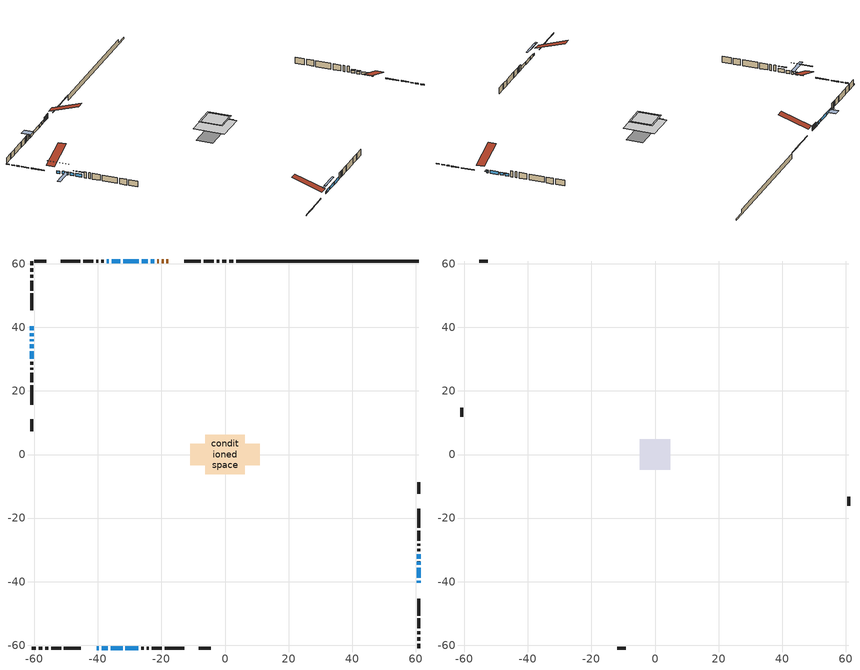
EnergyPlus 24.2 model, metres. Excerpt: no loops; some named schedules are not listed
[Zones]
conditioned space
 floor adiabatic (AdiabaticFloorConstruction): -6.27,-6.27 -6.27,6.27 6.27,6.27 6.27,-6.27 z0.97
 floor foundation (Slab1 construction): -10.91,-3.41 -10.91,3.41 10.91,3.41 10.91,-3.41 z-1.19
 wall outside (RimJoist1 construction): 2.65,60.89 1.31,60.89 / -60.89,-60.89 -59.54,-60.89 / -60.89,60.89 -60.89,59.54 / 60.89,-60.89 60.89,-59.54 z0.97:1.27
 wall outside (RimJoist2 construction): 0.38,60.89 -0.8,60.89 / -58.61,-60.89 -57.43,-60.89 / -60.89,58.61 -60.89,57.43 / 60.89,-58.61 60.89,-57.43 z0.97:1.27
 wall outside (RimJoist3 construction): -1.73,60.89 -2.67,60.89 / -56.5,-60.89 -55.56,-60.89 / -60.89,56.5 -60.89,55.56 / 60.89,-56.5 60.89,-55.56 z0.97:1.27
 wall outside (RimJoist4 construction): -3.6,60.89 -6.63,60.89 / -54.63,-60.89 -51.6,-60.89 / -60.89,54.63 -60.89,51.6 / 60.89,-54.63 60.89,-51.6 z0.97:1.27
 wall outside (RimJoist5 construction): -7.56,60.89 -12.81,60.89 / -50.67,-60.89 -45.43,-60.89 / -60.89,50.67 -60.89,45.43 / 60.89,-50.67 60.89,-45.43 z0.97:1.27
 wall outside (AdiabaticWallConstruction 1): -17.88,60.89 -18.42,60.89 / -19.35,60.89 -19.89,60.89 / -20.81,60.89 -21.35,60.89 z0.97:3
 wall outside (AdiabaticWallConstruction): 60.89,-40.35 60.89,-39.74 / -40.35,-60.89 -39.74,-60.89 / -60.89,36.28 -60.89,35.67 z0.97:1.89; -22.28,60.89 -23.43,60.89 / -24.36,60.89 -26.17,60.89 / -27.1,60.89 -32.07,60.89 / 60.89,-38.81 60.89,-35.66 / -60.89,38.12 -60.89,37.21 / -35.95,-60.89 -32.24,-60.89 / -60.89,34.74 -60.89,33.43 / -31.31,-60.89 -27.26,-60.89 z0.97:2.19; -38.81,-60.89 -36.88,-60.89 z0.97:2.09; -60.89,40.35 -60.89,39.05 / -33,60.89 -35.59,60.89 z0.97:1.91; -36.52,60.89 -37.21,60.89 z0.97:1.81; 60.89,-34.74 60.89,-33.67 / 60.89,-32.74 60.89,-31.42 z0.97:1.99; -60.89,32.5 -60.89,30.06 z0.97:2.34
 wall outside (Wall1 construction): -38.14,60.89 -38.98,60.89 / -26.33,-60.89 -25.49,-60.89 / -60.89,29.13 -60.89,28.3 / 60.89,-30.49 60.89,-29.65 z0.97:3.41
 wall outside (Wall2 construction): -39.9,60.89 -40.55,60.89 / -24.57,-60.89 -23.92,-60.89 / -60.89,27.37 -60.89,26.72 / 60.89,-28.72 60.89,-28.08 z0.97:3.41
 wall outside (Wall3 construction): -41.47,60.89 -44.58,60.89 / -23,-60.89 -19.89,-60.89 / -60.89,25.8 -60.89,22.69 / 60.89,-27.15 60.89,-24.05 z0.97:3.41
 wall outside (Wall4 construction): -45.51,60.89 -51.63,60.89 / -18.96,-60.89 -12.84,-60.89 / -60.89,21.76 -60.89,15.64 / 60.89,-23.12 60.89,-16.99 z0.97:3.41
 wall outside (Wall7 construction): -56.25,60.89 -59.96,60.89 / -8.22,-60.89 -4.51,-60.89 / -60.89,11.02 -60.89,7.31 / 60.89,-12.37 60.89,-8.67 z0.97:3.41
 wall foundation (FoundationWall1 construction): 3.58,60.89,-1.19 3.58,60.89,0.97 55.16,60.89,0.97 55.16,60.89,-0.53 60.89,60.89,-0.53 60.89,60.89,-1.19
 window (WindowConstruction 10): 60.89,-40.35 60.89,-39.74 z0.97:1.88
 window (WindowConstruction 7): -22.28,60.89 -23.43,60.89 z0.97:2.19
 window (WindowConstruction 8): -24.36,60.89 -26.17,60.89 z0.97:2.19
 window (WindowConstruction 9): -27.1,60.89 -32.07,60.89 z0.97:2.19
 window (WindowConstruction 17): -40.35,-60.89 -39.74,-60.89 z0.97:1.88
 window (WindowConstruction 12): -38.81,-60.89 -36.88,-60.89 z0.97:2.09
 window (WindowConstruction 13): -60.89,40.35 -60.89,39.05 z0.97:1.91
 window (WindowConstruction 14): -33,60.89 -35.59,60.89 z0.97:1.91
 window (WindowConstruction): 60.89,-38.81 60.89,-35.66 z0.97:2.19
 window (WindowConstruction 15): -36.52,60.89 -37.21,60.89 z0.97:1.81
 window (WindowConstruction 16): -60.89,38.12 -60.89,37.21 z0.97:2.19
 window (WindowConstruction 1): -35.95,-60.89 -32.24,-60.89 z0.97:2.19
 window (WindowConstruction 11): -60.89,36.28 -60.89,35.67 z0.97:1.88
 window (WindowConstruction 2): 60.89,-34.74 60.89,-33.67 z0.97:1.98
 window (WindowConstruction 3): 60.89,-32.74 60.89,-31.42 z0.97:1.98
 window (WindowConstruction 4): -60.89,34.74 -60.89,33.43 z0.97:2.19
 window (WindowConstruction 5): -60.89,32.5 -60.89,30.06 z0.97:2.34
 window (WindowConstruction 6): -31.31,-60.89 -27.26,-60.89 z0.97:2.19
 door (Door): -17.88,60.89 -18.42,60.89 z0.97:3
 door (Door 1): -19.35,60.89 -19.88,60.89 z0.97:3
 door (Door 2): -20.81,60.89 -21.35,60.89 z0.97:3
 ceiling adiabatic (AdiabaticFloorConstruction): 6.27,-6.27 6.27,6.27 -6.27,6.27 -6.27,-6.27 z0.97
attic - vented
 floor to conditioned space (Floor1 construction Reversed): -4.11,-4.11 -4.11,4.11 4.11,4.11 4.11,-4.11 z3.41
 floor to conditioned space (Floor2 construction Reversed): -4.74,-4.74 -4.74,4.74 4.74,4.74 4.74,-4.74 z3.41
 wall outside (Wall5 construction): -52.56,60.89 -55.32,60.89 / -11.91,-60.89 -9.15,-60.89 / -60.89,14.71 -60.89,11.95 / 60.89,-16.07 60.89,-13.3 z0.97:3.41
 roof outside (Roof1 construction): -16.96,60.89,3.41 -16.96,48.66,7.48 -13.73,48.66,7.48 -13.73,60.89,3.41; -41.28,-60.89,3.41 -41.28,-48.66,7.48 -44.5,-48.66,7.48 -44.5,-60.89,3.41; -60.89,41.28,3.41 -48.66,41.28,7.48 -48.66,44.5,7.48 -60.89,44.5,3.41; 60.89,-41.28,3.41 48.66,-41.28,7.48 48.66,-44.5,7.48 60.89,-44.5,3.41
shading: 60.89,-39.59 60.89,-40.5 62.25,-40.5 62.25,-39.59 z2.03; -36.69,-60.89 -43.4,-60.89 -43.4,-61.49 -36.69,-61.49 z4.94; -33.82,-60.89 -41.86,-60.89 -41.86,-61.49 -33.82,-61.49 z5.14; -60.89,35.39 -60.89,44.01 -61.18,44.01 -61.18,35.39 z5.57; -35.74,60.89 -32.85,60.89 -32.85,64.55 -35.74,64.55 z2.06; -37.36,60.89 -36.37,60.89 -36.37,62.1 -37.36,62.1 z1.96; -60.89,35.37 -60.89,36.58 -69.72,36.58 -69.72,35.37 z2.18; 60.89,-33.52 60.89,-34.88 61.49,-34.88 61.49,-33.52 z2.13; 60.89,-31.27 60.89,-32.89 61.49,-32.89 61.49,-31.27 z2.13; -60.89,29.15 -60.89,33.41 -61.18,33.41 -61.18,29.15 z3.25
[Building]
Building 1: Terrain=Suburbs
[Site:Location]
Halifax Intl AP_NS: Latitude {deg}=44.88; Longitude {deg}=-63.51; Time Zone {hr}=-4; Elevation {m}=145; Keep Site Location Information=Yes
[Site:GroundTemperature:Shallow]
3.15511, 1.33576, 1.19006, 2.05344, 5.51939, 8.9692, 11.96, 13.8546, 14.0156, 12.4746, 9.56009, 6.2161
[Site:WaterMainsTemperature]
Calculation Method=Schedule; Temperature Schedule=mains temperature schedule
[Material] Roughness=Rough; Thermal Absorptance=0.9
Name | Thickness {m} | Conductivity {W/m-K} | Density {kg/m3} | Specific Heat {J/kg-K} | Solar Absorptance | Visible Absorptance
asphalt or fiberglass shingles | 0.00635 | 0.162714 | 1121.4 | 1465.45 | 0.4 | 0.4
ceiling loosefill ins | 0.0846667 | 0.0480833 | 16.02 | 1046.75 | 0.7 | 0.7
ceiling stud and cavity | 0.1397 | 0.0846715 | 65.682 | 1177.47 | 0.7 | 0.7
ceiling stud and cavity 1 | 0.1397 | 0.0922525 | 65.682 | 1177.47 | 0.7 | 0.7
concrete 4.0 in. | 0.1016 | 1.803125 | 2242.8 | 837.4 | 0.7 | 0.7
concrete 8.0 in. | 0.2032 | 1.803125 | 2242.8 | 837.4 | 0.7 | 0.7
door material | 0.04445 | 0.053851 | 512.64 | 1214.23 | 0.7 | 0.7
exterior vertical ins | 0.0146022 | 0.029427 | 32.04 | 1214.23 | 0.7 | 0.7
floor covering | 0.0127 | 0.0433444 | 54.468 | 1339.84 | 0.6 | 0.6
floor rigid ins; wall rigid ins 1 | 0.512978 | 0.029427 | 32.04 | 1214.23 | 0.7 | 0.7
floor stud and cavity | 0.1397 | 1.75129 | 37.0049 | 1207.88 | 0.7 | 0.7
furniture material conditioned space 1 | 0.1524 | 0.115458 | 640.8 | 1214.23 | 0.6 | 0.6
gypsum board | 0.0127 | 0.160291 | 801 | 837.4 | 0.6 | 0.6
gypsum board 1 | 0.0127 | 0.160291 | 801 | 837.4 | 0.7 | 0.7
osb sheathing 0.5 in. | 0.0127 | 0.115458 | 512.64 | 1214.23 | 0.7 | 0.7
osb sheathing 0.75 in. | 0.01905 | 0.115458 | 512.64 | 1214.23 | 0.7 | 0.7
osb sheathing 2.0 in. | 0.0508 | 0.115458 | 512.64 | 1214.23 | 0.7 | 0.7
rim joist rigid ins; wall rigid ins | 0.051816 | 0.029427 | 32.04 | 1214.23 | 0.7 | 0.7
rim joist stud and cavity | 0.0508 | 0.0342808 | 125.044 | 1163.47 | 0.6 | 0.6
rim joist stud and cavity 1 | 0.0508 | 0.031271 | 125.044 | 1163.47 | 0.6 | 0.6
rim joist stud and cavity 2 | 0.0508 | 0.0293316 | 125.044 | 1163.47 | 0.6 | 0.6
rim joist stud and cavity 3 | 0.0508 | 0.0340783 | 125.044 | 1163.47 | 0.6 | 0.6
rim joist stud and cavity 4 | 0.0508 | 0.169129 | 125.044 | 1163.47 | 0.6 | 0.6
slab rigid ins | 0.00134773 | 0.029427 | 32.04 | 1214.23 | 0.7 | 0.7
wall stud and cavity | 0.1397 | 0.0933394 | 139.0536 | 1170.24 | 0.7 | 0.7
wall stud and cavity 1 | 0.1397 | 0.0870893 | 139.0536 | 1170.24 | 0.7 | 0.7
wall stud and cavity 2 | 0.1397 | 0.0995464 | 139.0536 | 1170.24 | 0.7 | 0.7
wall stud and cavity 3 | 0.1397 | 0.0770275 | 139.0536 | 1170.24 | 0.7 | 0.7
wall stud and cavity 4 | 0.0889 | 6.1454 | 50.32683 | 1063.81 | 0.6 | 0.6
wall stud and cavity 5 | 0.1397 | 0.565607 | 139.0536 | 1170.24 | 0.7 | 0.7
wall stud and cavity 6 | 0.0889 | 0.380278 | 52.3479 | 1209.89 | 0.7 | 0.7
wall stud and cavity 7 | 0.0889 | 0.391764 | 83.0341 | 1211.67 | 0.7 | 0.7
wood siding | 0.0254 | 0.102417 | 544.68 | 1172.36 | 0.4 | 0.4
wood siding 1 | 0.00254 | 0.102417 | 544.68 | 1172.36 | 0.4 | 0.4
wood siding 2; wood siding 3; wood siding 4 | 0.0254 | 0.102417 | 544.68 | 1172.36 | 0.7 | 0.7
[WindowMaterial:SimpleGlazingSystem]
Name | U-Factor {W/m2-K} | Solar Heat Gain Coefficient
WindowMaterial | 2.88329 | 0.7
WindowMaterial 1 | 2.87818 | 0.7
WindowMaterial 10 | 2.97868 | 0.61
WindowMaterial 11 | 3.0383 | 0.46
WindowMaterial 12 | 2.779381 | 0.54
WindowMaterial 13 | 2.78052 | 0.55
WindowMaterial 14 | 3.16208 | 0.59
WindowMaterial 15 | 2.78165 | 0.58
WindowMaterial 2 | 3.00537 | 0.54
WindowMaterial 3 | 2.98492 | 0.56
WindowMaterial 4 | 2.975272 | 0.57
WindowMaterial 5 | 2.92871 | 0.63
WindowMaterial 6 | 2.912814 | 0.63
WindowMaterial 7 | 2.9395 | 0.6
WindowMaterial 8 | 2.91679 | 0.63
WindowMaterial 9 | 2.887263 | 0.64
[Construction]
AdiabaticFloorConstruction: floor stud and cavity, floor rigid ins, osb sheathing 0.75 in., floor covering
AdiabaticWallConstruction: wood siding 3, wall rigid ins 1, wall stud and cavity 6, gypsum board
AdiabaticWallConstruction 1: wood siding 4, wall rigid ins 1, wall stud and cavity 6, gypsum board
Door; Door 1; Door 2: door material
Floor1 construction Reversed: gypsum board, ceiling stud and cavity, ceiling loosefill ins
Floor2 construction Reversed: gypsum board, ceiling stud and cavity 1, ceiling loosefill ins
FoundationWall1 construction: concrete 8.0 in., gypsum board 1
furniture construction conditioned space 1: furniture material conditioned space 1
PartitionWallConstruction: gypsum board, wall stud and cavity 7, gypsum board
RimJoist1 construction: wood siding 2, osb sheathing 2.0 in., rim joist stud and cavity
RimJoist2 construction: wood siding 2, osb sheathing 2.0 in., rim joist stud and cavity 1
RimJoist3 construction: wood siding 2, osb sheathing 2.0 in., rim joist stud and cavity 2
RimJoist4 construction: wood siding 2, osb sheathing 2.0 in., rim joist stud and cavity 3
RimJoist5 construction: wood siding 2, rim joist rigid ins, osb sheathing 2.0 in., rim joist stud and cavity 4
Roof1 construction: asphalt or fiberglass shingles
Slab1 construction: slab rigid ins, concrete 4.0 in.
Wall1 construction: wood siding, osb sheathing 0.5 in., wall stud and cavity, gypsum board
Wall2 construction: wood siding, osb sheathing 0.5 in., wall stud and cavity 1, gypsum board
Wall3 construction: wood siding, osb sheathing 0.5 in., wall stud and cavity 2, gypsum board
Wall4 construction: wood siding, osb sheathing 0.5 in., wall stud and cavity 3, gypsum board
Wall5 construction: wood siding 1, wall stud and cavity 4
Wall7 construction: wood siding, wall rigid ins, osb sheathing 0.5 in., wall stud and cavity 5, gypsum board
WindowConstruction: WindowMaterial
WindowConstruction 1: WindowMaterial 1
WindowConstruction 10; WindowConstruction 17: WindowMaterial 10
WindowConstruction 11: WindowMaterial 11
WindowConstruction 12: WindowMaterial 12
WindowConstruction 13; WindowConstruction 14: WindowMaterial 13
WindowConstruction 15: WindowMaterial 14
WindowConstruction 16: WindowMaterial 15
WindowConstruction 2: WindowMaterial 2
WindowConstruction 3: WindowMaterial 3
WindowConstruction 4: WindowMaterial 4
WindowConstruction 5: WindowMaterial 5
WindowConstruction 6: WindowMaterial 6
WindowConstruction 7: WindowMaterial 7
WindowConstruction 8: WindowMaterial 8
WindowConstruction 9: WindowMaterial 9
[Zone] Multiplier=1; Part of Total Floor Area=Yes
Name | Volume {m3}
attic - vented | 104.147
conditioned space | 745.1
[Space]
Name | Zone | Volume {m3}
attic - vented 1 | attic - vented | 104.147
conditioned space 1 | conditioned space | 745.1
[ZoneInfiltration:EffectiveLeakageArea]
infil attic - vented 1: Zone or Space=attic - vented 1; Schedule=Always On Discrete; Effective Air Leakage Area {cm2}=5640.72; Stack Coefficient=0.000452872; Wind Coefficient=1.43783e-05
[ZoneMixing]
whole house fan mix: Zone or Space=attic - vented; Schedule=Always On Continuous; Design Flow Rate Calculation Method=Flow/Zone; Design Flow Rate {m3/s}=0; Source Zone or Space=conditioned space
[SurfaceProperty:ExposedFoundationPerimeter]
Slab1: Exposed Perimeter Calculation Method=TotalExposedPerimeter; Total Exposed Perimeter {m}=57.302
[InternalMass] Zone or ZoneList=conditioned space; Space or SpaceList=conditioned space 1
Name | Construction | Surface Area {m2}
furniture mass conditioned space 1 | furniture construction conditioned space 1 | 122.568
partition wall mass | PartitionWallConstruction | 306.42
[Lights]
interior lighting: Zone or ZoneList or Space or SpaceList=conditioned space 1; Schedule=interior lighting schedule; Design Level Calculation Method=LightingLevel; Lighting Level {W}=343.2; Return Air Fraction=0; Fraction Radiant=0.6; Fraction Visible=0.2; Fraction Replaceable=1
[People]
occupants: Zone or ZoneList or Space or SpaceList=conditioned space 1; Number of People Schedule=occupants schedule; Number of People Calculation Method=People; Number of People=3; Fraction Radiant=0.314171; Sensible Heat Fraction=0.56303; Activity Level Schedule=occupants activity schedule; Carbon Dioxide Generation Rate {m3/s-W}=0; Enable ASHRAE 55 Comfort Warnings=No; Mean Radiant Temperature Calculation Type=EnclosureAveraged
[ElectricEquipment] Zone or ZoneList or Space or SpaceList=conditioned space 1; Design Level Calculation Method=EquipmentLevel
Name | Schedule | Design Level {W} | Fraction Latent | Fraction Radiant | Fraction Lost
clothes dryer | clothes dryer schedule | 140.772 | 0.015 | 0.081 | 0.85
clothes washer | clothes washer schedule | 32.1985 | 0.03 | 0.162 | 0.7
cooking range | cooking range schedule | 215.147 | 0.08 | 0.432 | 0.2
dishwasher | dishwasher schedule | 66.8632 | 0.3 | 0.18 | 0.4
fridge | fridge schedule | 72.9452 | 0 | 0.6 | 0
mech vent bath fan 0 | mech vent bath fan 0 schedule | 50.2 | 0 | 0 | 1
mech vent bath fan 1 | mech vent bath fan 1 schedule | 50.2 | 0 | 0 | 1
mech vent house fan | mech vent house fan schedule | 0 | 0 | 0 | 1
mech vent house fan cfis | mech vent house fan cfis schedule | 0 | 0 | 0 | 0
misc plug loads | misc plug loads schedule | 494.7 | 0.045 | 0.513 | 0.1
whole house fan | Always On Discrete | 0 | 0 | 0 | 1
[OtherEquipment] Zone or ZoneList or Space or SpaceList=conditioned space 1; Design Level Calculation Method=EquipmentLevel
Name | Fuel Type | Schedule | Design Level {W} | Fraction Latent | Fraction Radiant | Fraction Lost
clothes dryer 1 | Electricity | clothes dryer schedule | 0 | 0.015 | 0.081 | 0.85
cooking range 1 | Electricity | cooking range schedule | 0 | 0.08 | 0.432 | 0.2
general water use latent | None | general water use schedule | 62.594 | 1 | 0 | 0
general water use sensible | None | general water use schedule | -61.6891 | 0 | 0.6 | 0
mech vent house fan latent load | None | Always On Discrete | 0 | 1 | 0 | 0
mech vent house fan sensible load | None | Always On Discrete | 0 | 0 | 0 | 0
water heater energy adjustment1 | FuelOilNo2 | Always On Discrete | 0.01 | 0 | 0 | 1
[ZoneInfiltration:DesignFlowRate] Zone or ZoneList or Space or SpaceList=conditioned space 1; Schedule=Always On Discrete; Design Flow Rate Calculation Method=Flow/Zone; Design Flow Rate {m3/s}=0
infil flow; natural vent flow; whole house fan flow
[Foundation:Kiva]
Foundation Kiva 1: Initial Indoor Air Temperature {C}=18; Wall Height Above Grade {m}=0.969996; Wall Depth Below Slab {m}=0.2032; Custom Block Material Name 1=exterior vertical ins; Custom Block Depth 1 {m}=2.16; Custom Block X Position 1 {m}=0.2159; Custom Block Z Position 1 {m}=0
[Foundation:Kiva:Settings]
Soil Conductivity {W/m-K}=0.849921; Soil Density {kg/m3}=1842.3; Soil Specific Heat {J/kg-K}=418.7; Ground Solar Absorptivity=0.9; Ground Thermal Absorptivity=0.9; Ground Surface Roughness {m}=0.03; Far-Field Width {m}=40; Deep-Ground Boundary Condition=ZeroFlux; Deep-Ground Depth {m}=40; Minimum Cell Dimension {m}=0.2; Maximum Cell Growth Coefficient=3; Simulation Timestep=Timestep
[Exterior:Lights]
exterior lighting: Schedule=exterior lighting schedule; Design Level {W}=75.6
[Schedule:Constant]
Name | Hourly Value
Always On Continuous; mech vent house fan schedule; mech vent house fan cfis schedule; Always On Discrete | 1
occupants activity schedule | 117.228
fridge schedule | 0
[Schedule:Week:Daily]
interior lighting schedule Week Rule - Jan1-Jan27: interior lighting schedule day, interior lighting schedule day, interior lighting schedule day, interior lighting schedule day, interior lighting schedule day, interior lighting schedule day, interior lighting schedule day, interior lighting schedule default day, interior lighting schedule default day, interior lighting schedule default day, interior lighting schedule default day, interior lighting schedule default day
interior lighting schedule Week Rule - Jan28-Feb3: interior lighting schedule day, interior lighting schedule day, interior lighting schedule day, interior lighting schedule day, interior lighting schedule day 1, interior lighting schedule day 1, interior lighting schedule day 1, interior lighting schedule default day, interior lighting schedule default day, interior lighting schedule default day, interior lighting schedule default day, interior lighting schedule default day
interior lighting schedule Week Rule - Feb4-Feb24: interior lighting schedule day 1, interior lighting schedule day 1, interior lighting schedule day 1, interior lighting schedule day 1, interior lighting schedule day 1, interior lighting schedule day 1, interior lighting schedule day 1, interior lighting schedule default day, interior lighting schedule default day, interior lighting schedule default day, interior lighting schedule default day, interior lighting schedule default day
interior lighting schedule Week Rule - Feb25-Mar3: interior lighting schedule day 1, interior lighting schedule day 1, interior lighting schedule day 1, interior lighting schedule day 1, interior lighting schedule day 2, interior lighting schedule day 2, interior lighting schedule day 2, interior lighting schedule default day, interior lighting schedule default day, interior lighting schedule default day, interior lighting schedule default day, interior lighting schedule default day
interior lighting schedule Week Rule - Mar4-Mar31: interior lighting schedule day 2, interior lighting schedule day 2, interior lighting schedule day 2, interior lighting schedule day 2, interior lighting schedule day 2, interior lighting schedule day 2, interior lighting schedule day 2, interior lighting schedule default day, interior lighting schedule default day, interior lighting schedule default day, interior lighting schedule default day, interior lighting schedule default day
interior lighting schedule Week Rule - Apr1-Apr28: interior lighting schedule day 3, interior lighting schedule day 3, interior lighting schedule day 3, interior lighting schedule day 3, interior lighting schedule day 3, interior lighting schedule day 3, interior lighting schedule day 3, interior lighting schedule default day, interior lighting schedule default day, interior lighting schedule default day, interior lighting schedule default day, interior lighting schedule default day
interior lighting schedule Week Rule - Apr29-May5: interior lighting schedule day 3, interior lighting schedule day 3, interior lighting schedule day 4, interior lighting schedule day 4, interior lighting schedule day 4, interior lighting schedule day 4, interior lighting schedule day 4, interior lighting schedule default day, interior lighting schedule default day, interior lighting schedule default day, interior lighting schedule default day, interior lighting schedule default day
interior lighting schedule Week Rule - May6-May26: interior lighting schedule day 4, interior lighting schedule day 4, interior lighting schedule day 4, interior lighting schedule day 4, interior lighting schedule day 4, interior lighting schedule day 4, interior lighting schedule day 4, interior lighting schedule default day, interior lighting schedule default day, interior lighting schedule default day, interior lighting schedule default day, interior lighting schedule default day
interior lighting schedule Week Rule - May27-Jun2: interior lighting schedule day 4, interior lighting schedule day 4, interior lighting schedule day 4, interior lighting schedule day 4, interior lighting schedule day 4, interior lighting schedule day 5, interior lighting schedule day 5, interior lighting schedule default day, interior lighting schedule default day, interior lighting schedule default day, interior lighting schedule default day, interior lighting schedule default day
interior lighting schedule Week Rule - Jun3-Jun30: interior lighting schedule day 5, interior lighting schedule day 5, interior lighting schedule day 5, interior lighting schedule day 5, interior lighting schedule day 5, interior lighting schedule day 5, interior lighting schedule day 5, interior lighting schedule default day, interior lighting schedule default day, interior lighting schedule default day, interior lighting schedule default day, interior lighting schedule default day
interior lighting schedule Week Rule - Jul1-Jul28: interior lighting schedule day 6, interior lighting schedule day 6, interior lighting schedule day 6, interior lighting schedule day 6, interior lighting schedule day 6, interior lighting schedule day 6, interior lighting schedule day 6, interior lighting schedule default day, interior lighting schedule default day, interior lighting schedule default day, interior lighting schedule default day, interior lighting schedule default day
interior lighting schedule Week Rule - Jul29-Aug4: interior lighting schedule day 6, interior lighting schedule day 6, interior lighting schedule day 6, interior lighting schedule day 7, interior lighting schedule day 7, interior lighting schedule day 7, interior lighting schedule day 7, interior lighting schedule default day, interior lighting schedule default day, interior lighting schedule default day, interior lighting schedule default day, interior lighting schedule default day
interior lighting schedule Week Rule - Aug5-Aug25: interior lighting schedule day 7, interior lighting schedule day 7, interior lighting schedule day 7, interior lighting schedule day 7, interior lighting schedule day 7, interior lighting schedule day 7, interior lighting schedule day 7, interior lighting schedule default day, interior lighting schedule default day, interior lighting schedule default day, interior lighting schedule default day, interior lighting schedule default day
interior lighting schedule Week Rule - Aug26-Sep1: interior lighting schedule day 7, interior lighting schedule day 7, interior lighting schedule day 7, interior lighting schedule day 7, interior lighting schedule day 7, interior lighting schedule day 7, interior lighting schedule day 8, interior lighting schedule default day, interior lighting schedule default day, interior lighting schedule default day, interior lighting schedule default day, interior lighting schedule default day
interior lighting schedule Week Rule - Sep2-Sep29: interior lighting schedule day 8, interior lighting schedule day 8, interior lighting schedule day 8, interior lighting schedule day 8, interior lighting schedule day 8, interior lighting schedule day 8, interior lighting schedule day 8, interior lighting schedule default day, interior lighting schedule default day, interior lighting schedule default day, interior lighting schedule default day, interior lighting schedule default day
interior lighting schedule Week Rule - Sep30-Oct6: interior lighting schedule day 8, interior lighting schedule day 9, interior lighting schedule day 9, interior lighting schedule day 9, interior lighting schedule day 9, interior lighting schedule day 9, interior lighting schedule day 9, interior lighting schedule default day, interior lighting schedule default day, interior lighting schedule default day, interior lighting schedule default day, interior lighting schedule default day
interior lighting schedule Week Rule - Oct7-Oct27: interior lighting schedule day 9, interior lighting schedule day 9, interior lighting schedule day 9, interior lighting schedule day 9, interior lighting schedule day 9, interior lighting schedule day 9, interior lighting schedule day 9, interior lighting schedule default day, interior lighting schedule default day, interior lighting schedule default day, interior lighting schedule default day, interior lighting schedule default day
interior lighting schedule Week Rule - Oct28-Nov3: interior lighting schedule day 9, interior lighting schedule day 9, interior lighting schedule day 9, interior lighting schedule day 9, interior lighting schedule day 10, interior lighting schedule day 10, interior lighting schedule day 10, interior lighting schedule default day, interior lighting schedule default day, interior lighting schedule default day, interior lighting schedule default day, interior lighting schedule default day
interior lighting schedule Week Rule - Nov4-Nov24: interior lighting schedule day 10, interior lighting schedule day 10, interior lighting schedule day 10, interior lighting schedule day 10, interior lighting schedule day 10, interior lighting schedule day 10, interior lighting schedule day 10, interior lighting schedule default day, interior lighting schedule default day, interior lighting schedule default day, interior lighting schedule default day, interior lighting schedule default day
interior lighting schedule Week Rule - Nov25-Dec1: interior lighting schedule day 10, interior lighting schedule day 10, interior lighting schedule day 10, interior lighting schedule day 10, interior lighting schedule day 10, interior lighting schedule day 10, interior lighting schedule day 11, interior lighting schedule default day, interior lighting schedule default day, interior lighting schedule default day, interior lighting schedule default day, interior lighting schedule default day
interior lighting schedule Week Rule - Dec2-Dec31: interior lighting schedule day 11, interior lighting schedule day 11, interior lighting schedule day 11, interior lighting schedule day 11, interior lighting schedule day 11, interior lighting schedule day 11, interior lighting schedule day 11, interior lighting schedule default day, interior lighting schedule default day, interior lighting schedule default day, interior lighting schedule default day, interior lighting schedule default day
occupants schedule Week Rule - Jan1-Dec31: occupants schedule day, occupants schedule day, occupants schedule day, occupants schedule day, occupants schedule day, occupants schedule day, occupants schedule day, occupants schedule default day, occupants schedule default day, occupants schedule default day, occupants schedule default day, occupants schedule default day
clothes dryer schedule Week Rule - Jan1-Dec31: clothes dryer schedule day, clothes dryer schedule day, clothes dryer schedule day, clothes dryer schedule day, clothes dryer schedule day, clothes dryer schedule day, clothes dryer schedule day, clothes dryer schedule default day, clothes dryer schedule default day, clothes dryer schedule default day, clothes dryer schedule default day, clothes dryer schedule default day
clothes washer schedule Week Rule - Jan1-Dec31: clothes washer schedule day, clothes washer schedule day, clothes washer schedule day, clothes washer schedule day, clothes washer schedule day, clothes washer schedule day, clothes washer schedule day, clothes washer schedule default day, clothes washer schedule default day, clothes washer schedule default day, clothes washer schedule default day, clothes washer schedule default day
cooking range schedule Week Rule - Jan1-Dec31: cooking range schedule day, cooking range schedule day, cooking range schedule day, cooking range schedule day, cooking range schedule day, cooking range schedule day, cooking range schedule day, cooking range schedule default day, cooking range schedule default day, cooking range schedule default day, cooking range schedule default day, cooking range schedule default day
dishwasher schedule Week Rule - Jan1-Dec31: dishwasher schedule day, dishwasher schedule day, dishwasher schedule day, dishwasher schedule day, dishwasher schedule day, dishwasher schedule day, dishwasher schedule day, dishwasher schedule default day, dishwasher schedule default day, dishwasher schedule default day, dishwasher schedule default day, dishwasher schedule default day
mech vent bath fan 0 schedule Week Rule - Jan1-Dec31: mech vent bath fan 0 schedule day, mech vent bath fan 0 schedule day, mech vent bath fan 0 schedule day, mech vent bath fan 0 schedule day, mech vent bath fan 0 schedule day, mech vent bath fan 0 schedule day, mech vent bath fan 0 schedule day, mech vent bath fan 0 schedule default day, mech vent bath fan 0 schedule default day, mech vent bath fan 0 schedule default day, mech vent bath fan 0 schedule default day, mech vent bath fan 0 schedule default day
mech vent bath fan 1 schedule Week Rule - Jan1-Dec31: mech vent bath fan 1 schedule day, mech vent bath fan 1 schedule day, mech vent bath fan 1 schedule day, mech vent bath fan 1 schedule day, mech vent bath fan 1 schedule day, mech vent bath fan 1 schedule day, mech vent bath fan 1 schedule day, mech vent bath fan 1 schedule default day, mech vent bath fan 1 schedule default day, mech vent bath fan 1 schedule default day, mech vent bath fan 1 schedule default day, mech vent bath fan 1 schedule default day
misc plug loads schedule Week Rule - Jan1-Dec31: misc plug loads schedule day, misc plug loads schedule day, misc plug loads schedule day, misc plug loads schedule day, misc plug loads schedule day, misc plug loads schedule day, misc plug loads schedule day, misc plug loads schedule default day, misc plug loads schedule default day, misc plug loads schedule default day, misc plug loads schedule default day, misc plug loads schedule default day
general water use schedule Week Rule - Jan1-Dec31: general water use schedule day, general water use schedule day, general water use schedule day, general water use schedule day, general water use schedule day, general water use schedule day, general water use schedule day, general water use schedule default day, general water use schedule default day, general water use schedule default day, general water use schedule default day, general water use schedule default day
exterior lighting schedule Week Rule - Jan1-Jan27: exterior lighting schedule day, exterior lighting schedule day, exterior lighting schedule day, exterior lighting schedule day, exterior lighting schedule day, exterior lighting schedule day, exterior lighting schedule day, exterior lighting schedule default day, exterior lighting schedule default day, exterior lighting schedule default day, exterior lighting schedule default day, exterior lighting schedule default day
exterior lighting schedule Week Rule - Jan28-Feb3: exterior lighting schedule day, exterior lighting schedule day, exterior lighting schedule day, exterior lighting schedule day, exterior lighting schedule day 1, exterior lighting schedule day 1, exterior lighting schedule day 1, exterior lighting schedule default day, exterior lighting schedule default day, exterior lighting schedule default day, exterior lighting schedule default day, exterior lighting schedule default day
exterior lighting schedule Week Rule - Feb4-Feb24: exterior lighting schedule day 1, exterior lighting schedule day 1, exterior lighting schedule day 1, exterior lighting schedule day 1, exterior lighting schedule day 1, exterior lighting schedule day 1, exterior lighting schedule day 1, exterior lighting schedule default day, exterior lighting schedule default day, exterior lighting schedule default day, exterior lighting schedule default day, exterior lighting schedule default day
exterior lighting schedule Week Rule - Feb25-Mar3: exterior lighting schedule day 1, exterior lighting schedule day 1, exterior lighting schedule day 1, exterior lighting schedule day 1, exterior lighting schedule day 2, exterior lighting schedule day 2, exterior lighting schedule day 2, exterior lighting schedule default day, exterior lighting schedule default day, exterior lighting schedule default day, exterior lighting schedule default day, exterior lighting schedule default day
exterior lighting schedule Week Rule - Mar4-Mar31: exterior lighting schedule day 2, exterior lighting schedule day 2, exterior lighting schedule day 2, exterior lighting schedule day 2, exterior lighting schedule day 2, exterior lighting schedule day 2, exterior lighting schedule day 2, exterior lighting schedule default day, exterior lighting schedule default day, exterior lighting schedule default day, exterior lighting schedule default day, exterior lighting schedule default day
[Schedule:Year]
interior lighting schedule: interior lighting schedule Week Rule - Jan1-Jan27, 1, 1, 1, 27, interior lighting schedule Week Rule - Jan28-Feb3, 1, 28, 2, 3, interior lighting schedule Week Rule - Feb4-Feb24, 2, 4, 2, 24, interior lighting schedule Week Rule - Feb25-Mar3, 2, 25, 3, 3, interior lighting schedule Week Rule - Mar4-Mar31, 3, 4, 3, 31, interior lighting schedule Week Rule - Apr1-Apr28, 4, 1, 4, 28, interior lighting schedule Week Rule - Apr29-May5, 4, 29, 5, 5, interior lighting schedule Week Rule - May6-May26, 5, 6, 5, 26, interior lighting schedule Week Rule - May27-Jun2, 5, 27, 6, 2, interior lighting schedule Week Rule - Jun3-Jun30, 6, 3, 6, 30, interior lighting schedule Week Rule - Jul1-Jul28, 7, 1, 7, 28, interior lighting schedule Week Rule - Jul29-Aug4, 7, 29, 8, 4, interior lighting schedule Week Rule - Aug5-Aug25, 8, 5, 8, 25, interior lighting schedule Week Rule - Aug26-Sep1, 8, 26, 9, 1, interior lighting schedule Week Rule - Sep2-Sep29, 9, 2, 9, 29, interior lighting schedule Week Rule - Sep30-Oct6, 9, 30, 10, 6, interior lighting schedule Week Rule - Oct7-Oct27, 10, 7, 10, 27, interior lighting schedule Week Rule - Oct28-Nov3, 10, 28, 11, 3, interior lighting schedule Week Rule - Nov4-Nov24, 11, 4, 11, 24, interior lighting schedule Week Rule - Nov25-Dec1, 11, 25, 12, 1, interior lighting schedule Week Rule - Dec2-Dec31, 12, 2, 12, 31
occupants schedule: occupants schedule Week Rule - Jan1-Dec31, 1, 1, 12, 31
clothes dryer schedule: clothes dryer schedule Week Rule - Jan1-Dec31, 1, 1, 12, 31
clothes washer schedule: clothes washer schedule Week Rule - Jan1-Dec31, 1, 1, 12, 31
cooking range schedule: cooking range schedule Week Rule - Jan1-Dec31, 1, 1, 12, 31
dishwasher schedule: dishwasher schedule Week Rule - Jan1-Dec31, 1, 1, 12, 31
mech vent bath fan 0 schedule: mech vent bath fan 0 schedule Week Rule - Jan1-Dec31, 1, 1, 12, 31
mech vent bath fan 1 schedule: mech vent bath fan 1 schedule Week Rule - Jan1-Dec31, 1, 1, 12, 31
misc plug loads schedule: misc plug loads schedule Week Rule - Jan1-Dec31, 1, 1, 12, 31
general water use schedule: general water use schedule Week Rule - Jan1-Dec31, 1, 1, 12, 31
exterior lighting schedule: exterior lighting schedule Week Rule - Jan1-Jan27, 1, 1, 1, 27, exterior lighting schedule Week Rule - Jan28-Feb3, 1, 28, 2, 3, exterior lighting schedule Week Rule - Feb4-Feb24, 2, 4, 2, 24, exterior lighting schedule Week Rule - Feb25-Mar3, 2, 25, 3, 3, exterior lighting schedule Week Rule - Mar4-Mar31, 3, 4, 3, 31, exterior lighting schedule Week Rule - Apr1-Apr28, 4, 1, 4, 28, exterior lighting schedule Week Rule - Apr29-May5, 4, 29, 5, 5, exterior lighting schedule Week Rule - May6-May26, 5, 6, 5, 26, exterior lighting schedule Week Rule - May27-Jun2, 5, 27, 6, 2, exterior lighting schedule Week Rule - Jun3-Jun30, 6, 3, 6, 30, exterior lighting schedule Week Rule - Jul1-Jul28, 7, 1, 7, 28, exterior lighting schedule Week Rule - Jul29-Aug4, 7, 29, 8, 4, exterior lighting schedule Week Rule - Aug5-Aug25, 8, 5, 8, 25, exterior lighting schedule Week Rule - Aug26-Sep1, 8, 26, 9, 1, exterior lighting schedule Week Rule - Sep2-Sep29, 9, 2, 9, 29, exterior lighting schedule Week Rule - Sep30-Oct6, 9, 30, 10, 6, exterior lighting schedule Week Rule - Oct7-Oct27, 10, 7, 10, 27, exterior lighting schedule Week Rule - Oct28-Nov3, 10, 28, 11, 3, exterior lighting schedule Week Rule - Nov4-Nov24, 11, 4, 11, 24, exterior lighting schedule Week Rule - Nov25-Dec1, 11, 25, 12, 1, exterior lighting schedule Week Rule - Dec2-Dec31, 12, 2, 12, 31
[Schedule:Compact]
mains temperature schedule: Through: 01/01, For: AllDays, Until: 24:00, 7.41, Through: 01/02, For: AllDays, Until: 24:00, 7.34833, Through: 01/03, For: AllDays, Until: 24:00, 7.28778, Through: 01/04, For: AllDays, Until: 24:00, 7.22889, Through: 01/05, For: AllDays, Until: 24:00, 7.17056, Through: 01/06, For: AllDays, Until: 24:00, 7.11333, Through: 01/07, For: AllDays, Until: 24:00, 7.05722, Through: 01/08, For: AllDays, Until: 24:00, 7.00167, Through: 01/09, For: AllDays, Until: 24:00, 6.94778, Through: 01/10, For: AllDays, Until: 24:00, 6.895, Through: 01/11, For: AllDays, Until: 24:00, 6.84333, Through: 01/12, For: AllDays, Until: 24:00, 6.79278, Through: 01/13, For: AllDays, Until: 24:00, 6.74389, Through: 01/14, For: AllDays, Until: 24:00, 6.69556, Through: 01/15, For: AllDays, Until: 24:00, 6.64889, Through: 01/16, For: AllDays, Until: 24:00, 6.60278, Through: 01/17, For: AllDays, Until: 24:00, 6.55833, Through: 01/18, For: AllDays, Until: 24:00, 6.515, Through: 01/19, For: AllDays, Until: 24:00, 6.47333, Through: 01/20, For: AllDays, Until: 24:00, 6.43278, Through: 01/21, For: AllDays, Until: 24:00, 6.39333, Through: 01/22, For: AllDays, Until: 24:00, 6.355, Through: 01/23, For: AllDays, Until: 24:00, 6.31833, Through: 01/24, For: AllDays, Until: 24:00, 6.28278, Through: 01/25, For: AllDays, Until: 24:00, 6.24889, Through: 01/26, For: AllDays, Until: 24:00, 6.21611, Through: 01/27, For: AllDays, Until: 24:00, 6.18444, Through: 01/28, For: AllDays, Until: 24:00, 6.15444, Through: 01/29, For: AllDays, Until: 24:00, 6.12556, Through: 01/30, For: AllDays, Until: 24:00, 6.09833, Through: 01/31, For: AllDays, Until: 24:00, 6.07222, Through: 02/01, For: AllDays, Until: 24:00, 6.04778, Through: 02/02, For: AllDays, Until: 24:00, 6.02444, Through: 02/03, For: AllDays, Until: 24:00, 6.00278, Through: 02/04, For: AllDays, Until: 24:00, 5.98222, Through: 02/05, For: AllDays, Until: 24:00, 5.96333, Through: 02/06, For: AllDays, Until: 24:00, 5.94556, Through: 02/07, For: AllDays, Until: 24:00, 5.92944, Through: 02/08, For: AllDays, Until: 24:00, 5.915, Through: 02/09, For: AllDays, Until: 24:00, 5.90167, Through: 02/10, For: AllDays, Until: 24:00, 5.89, Through: 02/11, For: AllDays, Until: 24:00, 5.87944, Through: 02/12, For: AllDays, Until: 24:00, 5.87056, Through: 02/13, For: AllDays, Until: 24:00, 5.86333, Through: 02/14, For: AllDays, Until: 24:00, 5.85722, Through: 02/15, For: AllDays, Until: 24:00, 5.85278, Through: 02/16, For: AllDays, Until: 24:00, 5.84944, Through: 02/17, For: AllDays, Until: 24:00, 5.84833, Through: 02/18, For: AllDays, Until: 24:00, 5.84778, Through: 02/19, For: AllDays, Until: 24:00, 5.84944, Through: 02/20, For: AllDays, Until: 24:00, 5.85167, Through: 02/21, For: AllDays, Until: 24:00, 5.85611, Through: 02/22, For: AllDays, Until: 24:00, 5.86167, Through: 02/23, For: AllDays, Until: 24:00, 5.86889, Through: 02/24, For: AllDays, Until: 24:00, 5.87722, Through: 02/25, For: AllDays, Until: 24:00, 5.88722, Through: 02/26, For: AllDays, Until: 24:00, 5.89889, Through: 02/27, For: AllDays, Until: 24:00, 5.91167, Through: 02/28, For: AllDays, Until: 24:00, 5.92611, Through: 03/01, For: AllDays, Until: 24:00, 5.94222, Through: 03/02, For: AllDays, Until: 24:00, 5.95944, Through: 03/03, For: AllDays, Until: 24:00, 5.97778, Through: 03/04, For: AllDays, Until: 24:00, 5.99778, Through: 03/05, For: AllDays, Until: 24:00, 6.01944, Through: 03/06, For: AllDays, Until: 24:00, 6.04222, Through: 03/07, For: AllDays, Until: 24:00, 6.06667, Through: 03/08, For: AllDays, Until: 24:00, 6.09222, Through: 03/09, For: AllDays, Until: 24:00, 6.11944, Through: 03/10, For: AllDays, Until: 24:00, 6.14778, Through: 03/11, For: AllDays, Until: 24:00, 6.17722, Through: 03/12, For: AllDays, Until: 24:00, 6.20833, Through: 03/13, For: AllDays, Until: 24:00, 6.24111, Through: 03/14, For: AllDays, Until: 24:00, 6.275, Through: 03/15, For: AllDays, Until: 24:00, 6.31, Through: 03/16, For: AllDays, Until: 24:00, 6.34667, Through: 03/17, For: AllDays, Until: 24:00, 6.38444, Through: 03/18, For: AllDays, Until: 24:00, 6.42333, Through: 03/19, For: AllDays, Until: 24:00, 6.46389, Through: 03/20, For: AllDays, Until: 24:00, 6.50556, Through: 03/21, For: AllDays, Until: 24:00, 6.54833, Through: 03/22, For: AllDays, Until: 24:00, 6.59278, Through: 03/23, For: AllDays, Until: 24:00, 6.63833, Through: 03/24, For: AllDays, Until: 24:00, 6.685, Through: 03/25, For: AllDays, Until: 24:00, 6.73278, Through: 03/26, For: AllDays, Until: 24:00, 6.78167, Through: 03/27, For: AllDays, Until: 24:00, 6.83167, Through: 03/28, For: AllDays, Until: 24:00, 6.88333, Through: 03/29, For: AllDays, Until: 24:00, 6.93611, Through: 03/30, For: AllDays, Until: 24:00, 6.98944, Through: 03/31, For: AllDays, Until: 24:00, 7.04444, Through: 04/01, For: AllDays, Until: 24:00, 7.1, Through: 04/02, For: AllDays, Until: 24:00, 7.15722, Through: 04/03, For: AllDays, Until: 24:00, 7.21556, Through: 04/04, For: AllDays, Until: 24:00, 7.27444, Through: 04/05, For: AllDays, Until: 24:00, 7.33444, Through: 04/06, For: AllDays, Until: 24:00, 7.39556, Through: 04/07, For: AllDays, Until: 24:00, 7.45778, Through: 04/08, For: AllDays, Until: 24:00, 7.52111, Through: 04/09, For: AllDays, Until: 24:00, 7.585, Through: 04/10, For: AllDays, Until: 24:00, 7.65, Through: 04/11, For: AllDays, Until: 24:00, 7.71611, Through: 04/12, For: AllDays, Until: 24:00, 7.78333, Through: 04/13, For: AllDays, Until: 24:00, 7.85111, Through: 04/14, For: AllDays, Until: 24:00, 7.91944, Through: 04/15, For: AllDays, Until: 24:00, 7.98889, Through: 04/16, For: AllDays, Until: 24:00, 8.05944, Through: 04/17, For: AllDays, Until: 24:00, 8.13056, Through: 04/18, For: AllDays, Until: 24:00, 8.20222, Through: 04/19, For: AllDays, Until: 24:00, 8.275, Through: 04/20, For: AllDays, Until: 24:00, 8.34833, Through: 04/21, For: AllDays, Until: 24:00, 8.42222, Through: 04/22, For: AllDays, Until: 24:00, 8.49722, Through: 04/23, For: AllDays, Until: 24:00, 8.57278, Through: 04/24, For: AllDays, Until: 24:00, 8.64889, Through: 04/25, For: AllDays, Until: 24:00, 8.72556, Through: 04/26, For: AllDays, Until: 24:00, 8.80278, Through: 04/27, For: AllDays, Until: 24:00, 8.88111, Through: 04/28, For: AllDays, Until: 24:00, 8.95944, Through: 04/29, For: AllDays, Until: 24:00, 9.03833, Through: 04/30, For: AllDays, Until: 24:00, 9.11778, Through: 05/01, For: AllDays, Until: 24:00, 9.19778, Through: 05/02, For: AllDays, Until: 24:00, 9.27833, Through: 05/03, For: AllDays, Until: 24:00, 9.35944, Through: 05/04, For: AllDays, Until: 24:00, 9.44056, Through: 05/05, For: AllDays, Until: 24:00, 9.52278, Through: 05/06, For: AllDays, Until: 24:00, 9.60444, Through: 05/07, For: AllDays, Until: 24:00, 9.68722, Through: 05/08, For: AllDays, Until: 24:00, 9.77, Through: 05/09, For: AllDays, Until: 24:00, 9.85278, Through: 05/10, For: AllDays, Until: 24:00, 9.93611, Through: 05/11, For: AllDays, Until: 24:00, 10.02, Through: 05/12, For: AllDays, Until: 24:00, 10.1039, Through: 05/13, For: AllDays, Until: 24:00, 10.1878, Through: 05/14, For: AllDays, Until: 24:00, 10.2722, Through: 05/15, For: AllDays, Until: 24:00, 10.3561, Through: 05/16, For: AllDays, Until: 24:00, 10.4406, Through: 05/17, For: AllDays, Until: 24:00, 10.5256, Through: 05/18, For: AllDays, Until: 24:00, 10.61, Through: 05/19, For: AllDays, Until: 24:00, 10.6944, Through: 05/20, For: AllDays, Until: 24:00, 10.7794, Through: 05/21, For: AllDays, Until: 24:00, 10.8639, Through: 05/22, For: AllDays, Until: 24:00, 10.9489, Through: 05/23, For: AllDays, Until: 24:00, 11.0333, Through: 05/24, For: AllDays, Until: 24:00, 11.1178, Through: 05/25, For: AllDays, Until: 24:00, 11.2022, Through: 05/26, For: AllDays, Until: 24:00, 11.2867, Through: 05/27, For: AllDays, Until: 24:00, 11.3711, Through: 05/28, For: AllDays, Until: 24:00, 11.455, Through: 05/29, For: AllDays, Until: 24:00, 11.5389, Through: 05/30, For: AllDays, Until: 24:00, 11.6222, Through: 05/31, For: AllDays, Until: 24:00, 11.7056, Through: 06/01, For: AllDays, Until: 24:00, 11.7883, Through: 06/02, For: AllDays, Until: 24:00, 11.8711, Through: 06/03, For: AllDays, Until: 24:00, 11.9539, Through: 06/04, For: AllDays, Until: 24:00, 12.0356, Through: 06/05, For: AllDays, Until: 24:00, 12.1172, Through: 06/06, For: AllDays, Until: 24:00, 12.1989, Through: 06/07, For: AllDays, Until: 24:00, 12.2794, Through: 06/08, For: AllDays, Until: 24:00, 12.36, Through: 06/09, For: AllDays, Until: 24:00, 12.44, Through: 06/10, For: AllDays, Until: 24:00, 12.5194, Through: 06/11, For: AllDays, Until: 24:00, 12.5983, Through: 06/12, For: AllDays, Until: 24:00, 12.6767, Through: 06/13, For: AllDays, Until: 24:00, 12.7544, Through: 06/14, For: AllDays, Until: 24:00, 12.8317, Through: 06/15, For: AllDays, Until: 24:00, 12.9083, Through: 06/16, For: AllDays, Until: 24:00, 12.9844, Through: 06/17, For: AllDays, Until: 24:00, 13.0594, Through: 06/18, For: AllDays, Until: 24:00, 13.1344, Through: 06/19, For: AllDays, Until: 24:00, 13.2083, Through: 06/20, For: AllDays, Until: 24:00, 13.2811, Through: 06/21, For: AllDays, Until: 24:00, 13.3539, Through: 06/22, For: AllDays, Until: 24:00, 13.4256, Through: 06/23, For: AllDays, Until: 24:00, 13.4967, Through: 06/24, For: AllDays, Until: 24:00, 13.5667, Through: 06/25, For: AllDays, Until: 24:00, 13.6361, Through: 06/26, For: AllDays, Until: 24:00, 13.7044, Through: 06/27, For: AllDays, Until: 24:00, 13.7717, Through: 06/28, For: AllDays, Until: 24:00, 13.8389, Through: 06/29, For: AllDays, Until: 24:00, 13.9044, Through: 06/30, For: AllDays, Until: 24:00, 13.9694, Through: 07/01, For: AllDays, Until: 24:00, 14.0333, Through: 07/02, For: AllDays, Until: 24:00, 14.0961, Through: 07/03, For: AllDays, Until: 24:00, 14.1583, Through: 07/04, For: AllDays, Until: 24:00, 14.2189, Through: 07/05, For: AllDays, Until: 24:00, 14.2789, Through: 07/06, For: AllDays, Until: 24:00, 14.3378, Through: 07/07, For: AllDays, Until: 24:00, 14.3956, Through: 07/08, For: AllDays, Until: 24:00, 14.4522, Through: 07/09, For: AllDays, Until: 24:00, 14.5083, Through: 07/10, For: AllDays, Until: 24:00, 14.5628, Through: 07/11, For: AllDays, Until: 24:00, 14.6161, Through: 07/12, For: AllDays, Until: 24:00, 14.6683, Through: 07/13, For: AllDays, Until: 24:00, 14.7194, Through: 07/14, For: AllDays, Until: 24:00, 14.7694, Through: 07/15, For: AllDays, Until: 24:00, 14.8183, Through: 07/16, For: AllDays, Until: 24:00, 14.8661, Through: 07/17, For: AllDays, Until: 24:00, 14.9122, Through: 07/18, For: AllDays, Until: 24:00, 14.9572, Through: 07/19, For: AllDays, Until: 24:00, 15.0011, Through: 07/20, For: AllDays, Until: 24:00, 15.0439, Through: 07/21, For: AllDays, Until: 24:00, 15.0856, Through: 07/22, For: AllDays, Until: 24:00, 15.1256, Through: 07/23, For: AllDays, Until: 24:00, 15.1644, Through: 07/24, For: AllDays, Until: 24:00, 15.2017, Through: 07/25, For: AllDays, Until: 24:00, 15.2383, Through: 07/26, For: AllDays, Until: 24:00, 15.2728, Through: 07/27, For: AllDays, Until: 24:00, 15.3067, Through: 07/28, For: AllDays, Until: 24:00, 15.3389, Through: 07/29, For: AllDays, Until: 24:00, 15.3694, Through: 07/30, For: AllDays, Until: 24:00, 15.3989, Through: 07/31, For: AllDays, Until: 24:00, 15.4272, Through: 08/01, For: AllDays, Until: 24:00, 15.4539, Through: 08/02, For: AllDays, Until: 24:00, 15.4794, Through: 08/03, For: AllDays, Until: 24:00, 15.5033, Through: 08/04, For: AllDays, Until: 24:00, 15.5261, Through: 08/05, For: AllDays, Until: 24:00, 15.5472, Through: 08/06, For: AllDays, Until: 24:00, 15.5667, Through: 08/07, For: AllDays, Until: 24:00, 15.585, Through: 08/08, For: AllDays, Until: 24:00, 15.6022, Through: 08/09, For: AllDays, Until: 24:00, 15.6172, Through: 08/10, For: AllDays, Until: 24:00, 15.6317, Through: 08/11, For: AllDays, Until: 24:00, 15.6439, Through: 08/12, For: AllDays, Until: 24:00, 15.655, Through: 08/13, For: AllDays, Until: 24:00, 15.665, Through: 08/14, For: AllDays, Until: 24:00, 15.6733, Through: 08/15, For: AllDays, Until: 24:00, 15.68, Through: 08/16, For: AllDays, Until: 24:00, 15.6856, Through: 08/17, For: AllDays, Until: 24:00, 15.6894, Through: 08/18, For: AllDays, Until: 24:00, 15.6917, Through: 08/19, For: AllDays, Until: 24:00, 15.6928, Through: 08/20, For: AllDays, Until: 24:00, 15.6922, Through: 08/21, For: AllDays, Until: 24:00, 15.69, Through: 08/22, For: AllDays, Until: 24:00, 15.6867, Through: 08/23, For: AllDays, Until: 24:00, 15.6822, Through: 08/24, For: AllDays, Until: 24:00, 15.6756, Through: 08/25, For: AllDays, Until: 24:00, 15.6678, Through: 08/26, For: AllDays, Until: 24:00, 15.6589, Through: 08/27, For: AllDays, Until: 24:00, 15.6478, Through: 08/28, For: AllDays, Until: 24:00, 15.6361, Through: 08/29, For: AllDays, Until: 24:00, 15.6222, Through: 08/30, For: AllDays, Until: 24:00, 15.6072, Through: 08/31, For: AllDays, Until: 24:00, 15.5911, Through: 09/01, For: AllDays, Until: 24:00, 15.5733, Through: 09/02, For: AllDays, Until: 24:00, 15.5539, Through: 09/03, For: AllDays, Until: 24:00, 15.5333, Through: 09/04, For: AllDays, Until: 24:00, 15.5111, Through: 09/05, For: AllDays, Until: 24:00, 15.4878, Through: 09/06, For: AllDays, Until: 24:00, 15.4628, Through: 09/07, For: AllDays, Until: 24:00, 15.4367, Through: 09/08, For: AllDays, Until: 24:00, 15.4089, Through: 09/09, For: AllDays, Until: 24:00, 15.38, Through: 09/10, For: AllDays, Until: 24:00, 15.3494, Through: 09/11, For: AllDays, Until: 24:00, 15.3178, Through: 09/12, For: AllDays, Until: 24:00, 15.2844, Through: 09/13, For: AllDays, Until: 24:00, 15.25, Through: 09/14, For: AllDays, Until: 24:00, 15.2144, Through: 09/15, For: AllDays, Until: 24:00, 15.1772, Through: 09/16, For: AllDays, Until: 24:00, 15.1389, Through: 09/17, For: AllDays, Until: 24:00, 15.0989, Through: 09/18, For: AllDays, Until: 24:00, 15.0583, Through: 09/19, For: AllDays, Until: 24:00, 15.0161, Through: 09/20, For: AllDays, Until: 24:00, 14.9722, Through: 09/21, For: AllDays, Until: 24:00, 14.9278, Through: 09/22, For: AllDays, Until: 24:00, 14.8817, Through: 09/23, For: AllDays, Until: 24:00, 14.8344, Through: 09/24, For: AllDays, Until: 24:00, 14.7861, Through: 09/25, For: AllDays, Until: 24:00, 14.7367, Through: 09/26, For: AllDays, Until: 24:00, 14.6861, Through: 09/27, For: AllDays, Until: 24:00, 14.6339, Through: 09/28, For: AllDays, Until: 24:00, 14.5811, Through: 09/29, For: AllDays, Until: 24:00, 14.5267, Through: 09/30, For: AllDays, Until: 24:00, 14.4717, Through: 10/01, For: AllDays, Until: 24:00, 14.415, Through: 10/02, For: AllDays, Until: 24:00, 14.3578, Through: 10/03, For: AllDays, Until: 24:00, 14.2989, Through: 10/04, For: AllDays, Until: 24:00, 14.2394, Through: 10/05, For: AllDays, Until: 24:00, 14.1789, Through: 10/06, For: AllDays, Until: 24:00, 14.1172, Through: 10/07, For: AllDays, Until: 24:00, 14.0544, Through: 10/08, For: AllDays, Until: 24:00, 13.9911, Through: 10/09, For: AllDays, Until: 24:00, 13.9267, Through: 10/10, For: AllDays, Until: 24:00, 13.8611, Through: 10/11, For: AllDays, Until: 24:00, 13.7944, Through: 10/12, For: AllDays, Until: 24:00, 13.7272, Through: 10/13, For: AllDays, Until: 24:00, 13.6594, Through: 10/14, For: AllDays, Until: 24:00, 13.59, Through: 10/15, For: AllDays, Until: 24:00, 13.5206, Through: 10/16, For: AllDays, Until: 24:00, 13.4494, Through: 10/17, For: AllDays, Until: 24:00, 13.3783, Through: 10/18, For: AllDays, Until: 24:00, 13.3061, Through: 10/19, For: AllDays, Until: 24:00, 13.2328, Through: 10/20, For: AllDays, Until: 24:00, 13.1594, Through: 10/21, For: AllDays, Until: 24:00, 13.085, Through: 10/22, For: AllDays, Until: 24:00, 13.01, Through: 10/23, For: AllDays, Until: 24:00, 12.9339, Through: 10/24, For: AllDays, Until: 24:00, 12.8578, Through: 10/25, For: AllDays, Until: 24:00, 12.7806, Through: 10/26, For: AllDays, Until: 24:00, 12.7028, Through: 10/27, For: AllDays, Until: 24:00, 12.625, Through: 10/28, For: AllDays, Until: 24:00, 12.5461, Through: 10/29, For: AllDays, Until: 24:00, 12.4667, Through: 10/30, For: AllDays, Until: 24:00, 12.3872, Through: 10/31, For: AllDays, Until: 24:00, 12.3067, Through: 11/01, For: AllDays, Until: 24:00, 12.2261, Through: 11/02, For: AllDays, Until: 24:00, 12.145, Through: 11/03, For: AllDays, Until: 24:00, 12.0633, Through: 11/04, For: AllDays, Until: 24:00, 11.9817, Through: 11/05, For: AllDays, Until: 24:00, 11.8994, Through: 11/06, For: AllDays, Until: 24:00, 11.8167, Through: 11/07, For: AllDays, Until: 24:00, 11.7339, Through: 11/08, For: AllDays, Until: 24:00, 11.6506, Through: 11/09, For: AllDays, Until: 24:00, 11.5672, Through: 11/10, For: AllDays, Until: 24:00, 11.4833, Through: 11/11, For: AllDays, Until: 24:00, 11.3994, Through: 11/12, For: AllDays, Until: 24:00, 11.315, Through: 11/13, For: AllDays, Until: 24:00, 11.2311, Through: 11/14, For: AllDays, Until: 24:00, 11.1467, Through: 11/15, For: AllDays, Until: 24:00, 11.0622, Through: 11/16, For: AllDays, Until: 24:00, 10.9772, Through: 11/17, For: AllDays, Until: 24:00, 10.8928, Through: 11/18, For: AllDays, Until: 24:00, 10.8083, Through: 11/19, For: AllDays, Until: 24:00, 10.7233, Through: 11/20, For: AllDays, Until: 24:00, 10.6389, Through: 11/21, For: AllDays, Until: 24:00, 10.5539, Through: 11/22, For: AllDays, Until: 24:00, 10.4694, Through: 11/23, For: AllDays, Until: 24:00, 10.385, Through: 11/24, For: AllDays, Until: 24:00, 10.3006, Through: 11/25, For: AllDays, Until: 24:00, 10.2161, Through: 11/26, For: AllDays, Until: 24:00, 10.1322, Through: 11/27, For: AllDays, Until: 24:00, 10.0483, Through: 11/28, For: AllDays, Until: 24:00, 9.96444, Through: 11/29, For: AllDays, Until: 24:00, 9.88111, Through: 11/30, For: AllDays, Until: 24:00, 9.79778, Through: 12/01, For: AllDays, Until: 24:00, 9.715, Through: 12/02, For: AllDays, Until: 24:00, 9.63278, Through: 12/03, For: AllDays, Until: 24:00, 9.55056, Through: 12/04, For: AllDays, Until: 24:00, 9.46833, Through: 12/05, For: AllDays, Until: 24:00, 9.38667, Through: 12/06, For: AllDays, Until: 24:00, 9.30611, Through: 12/07, For: AllDays, Until: 24:00, 9.225, Through: 12/08, For: AllDays, Until: 24:00, 9.145, Through: 12/09, For: AllDays, Until: 24:00, 9.065, Through: 12/10, For: AllDays, Until: 24:00, 8.98611, Through: 12/11, For: AllDays, Until: 24:00, 8.90722, Through: 12/12, For: AllDays, Until: 24:00, 8.82944, Through: 12/13, For: AllDays, Until: 24:00, 8.75167, Through: 12/14, For: AllDays, Until: 24:00, 8.675, Through: 12/15, For: AllDays, Until: 24:00, 8.59833, Through: 12/16, For: AllDays, Until: 24:00, 8.52278, Through: 12/17, For: AllDays, Until: 24:00, 8.44778, Through: 12/18, For: AllDays, Until: 24:00, 8.37333, Through: 12/19, For: AllDays, Until: 24:00, 8.29944, Through: 12/20, For: AllDays, Until: 24:00, 8.22667, Through: 12/21, For: AllDays, Until: 24:00, 8.15444, Through: 12/22, For: AllDays, Until: 24:00, 8.08333, Through: 12/23, For: AllDays, Until: 24:00, 8.01278, Through: 12/24, For: AllDays, Until: 24:00, 7.94278, Through: 12/25, For: AllDays, Until: 24:00, 7.87389, Through: 12/26, For: AllDays, Until: 24:00, 7.80611, Through: 12/27, For: AllDays, Until: 24:00, 7.73889, Through: 12/28, For: AllDays, Until: 24:00, 7.67222, Through: 12/29, For: AllDays, Until: 24:00, 7.60722, Through: 12/30, For: AllDays, Until: 24:00, 7.54278, Through: 12/31, For: AllDays, Until: 24:00, 7.47944
